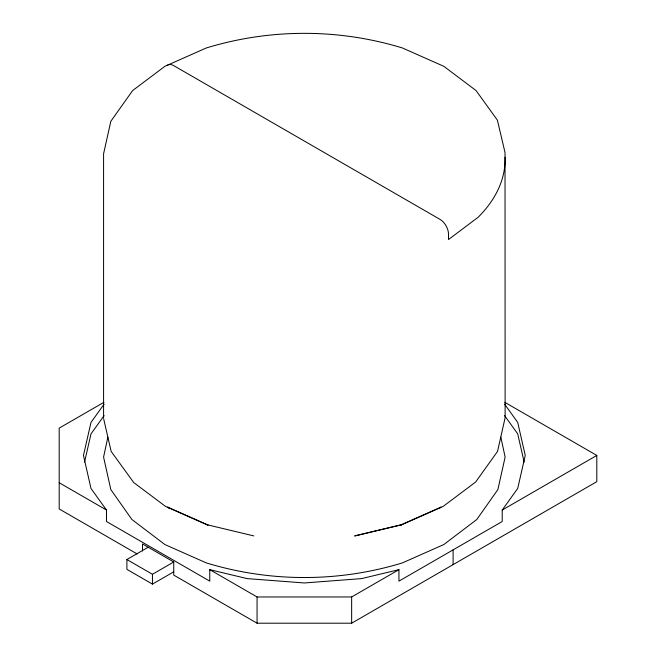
<?xml version="1.0" encoding="UTF-8"?>
<svg xmlns="http://www.w3.org/2000/svg" width="656" height="656" viewBox="0 0 656 656"><rect width="100%" height="100%" fill="white"/><g stroke="black" fill="none" stroke-linecap="round" stroke-linejoin="round"><path stroke-width="0.98" d="M84.567 462.054L90.987 433.895L104.107 415.617M107.871 437.158L103.582 457.068L110.815 489.556L131.872 519.478L164.877 544.546L206.32 562.905C270.206 582.397 338.496 582.397 402.382 562.905L443.825 544.546L476.83 519.478L497.888 489.556L505.128 457.068L500.831 437.158M104.107 404.145L90.987 422.423L83.46 455.428L90.987 488.441L106.485 510.04L106.485 521.512L209.764 581.142L209.764 569.662L247.181 578.617L304.351 582.963L361.522 578.617L398.938 569.662L398.938 581.142L502.217 521.512L502.217 510.04L517.715 488.441L525.243 455.428L517.715 422.423L504.603 404.145M440.963 506.949L439.364 508.154L440.479 507.359L400.611 525.03L401.538 524.743L354.658 535.952L402.013 524.644L443.095 506.457L475.649 482.021L497.543 451.41L505.128 417.724L505.022 152.512L497.396 120.171L476.067 90.569L443.825 66.322L402.382 47.962C338.496 28.47 270.206 28.47 206.32 47.962L164.877 66.322L132.635 90.569L110.815 121.311L103.582 153.799L103.582 417.724M103.861 402.333L59.196 428.122L59.196 508.966L137.194 553.992M173.742 571.819L152.446 584.111L126.895 569.359L126.895 559.527L148.19 547.227M126.895 559.527L152.446 574.279L173.742 561.987L173.742 575.099L257.062 623.2L351.649 623.2L596.804 481.66L596.804 455.428L504.866 402.349M209.764 569.662L257.062 596.968L351.649 596.968L398.938 569.662M502.217 510.04L596.804 455.428M253.798 535.911L206.697 524.644L165.607 506.457L133.709 482.545L111.159 451.41L103.632 418.692M207.173 524.743L208.091 525.03L168.223 507.359L169.338 508.154L167.747 506.949M59.196 482.734L106.485 510.04M173.742 561.987L142.508 543.955L142.508 551.015M504.603 415.617L517.715 433.895L524.136 462.054M453.099 549.876L453.099 564.627M351.649 596.968L351.649 623.2M257.062 596.968L257.062 623.2M152.446 574.279L152.446 584.111M505.095 157.284A200.769 115.915 0 0 1 478.224 217.185L448.507 239.547L448.507 234.118A12.046 6.954 60 0 0 439.987 219.366L173.75 65.649A12.046 6.954 60 0 0 166.993 65.6"/></g></svg>
